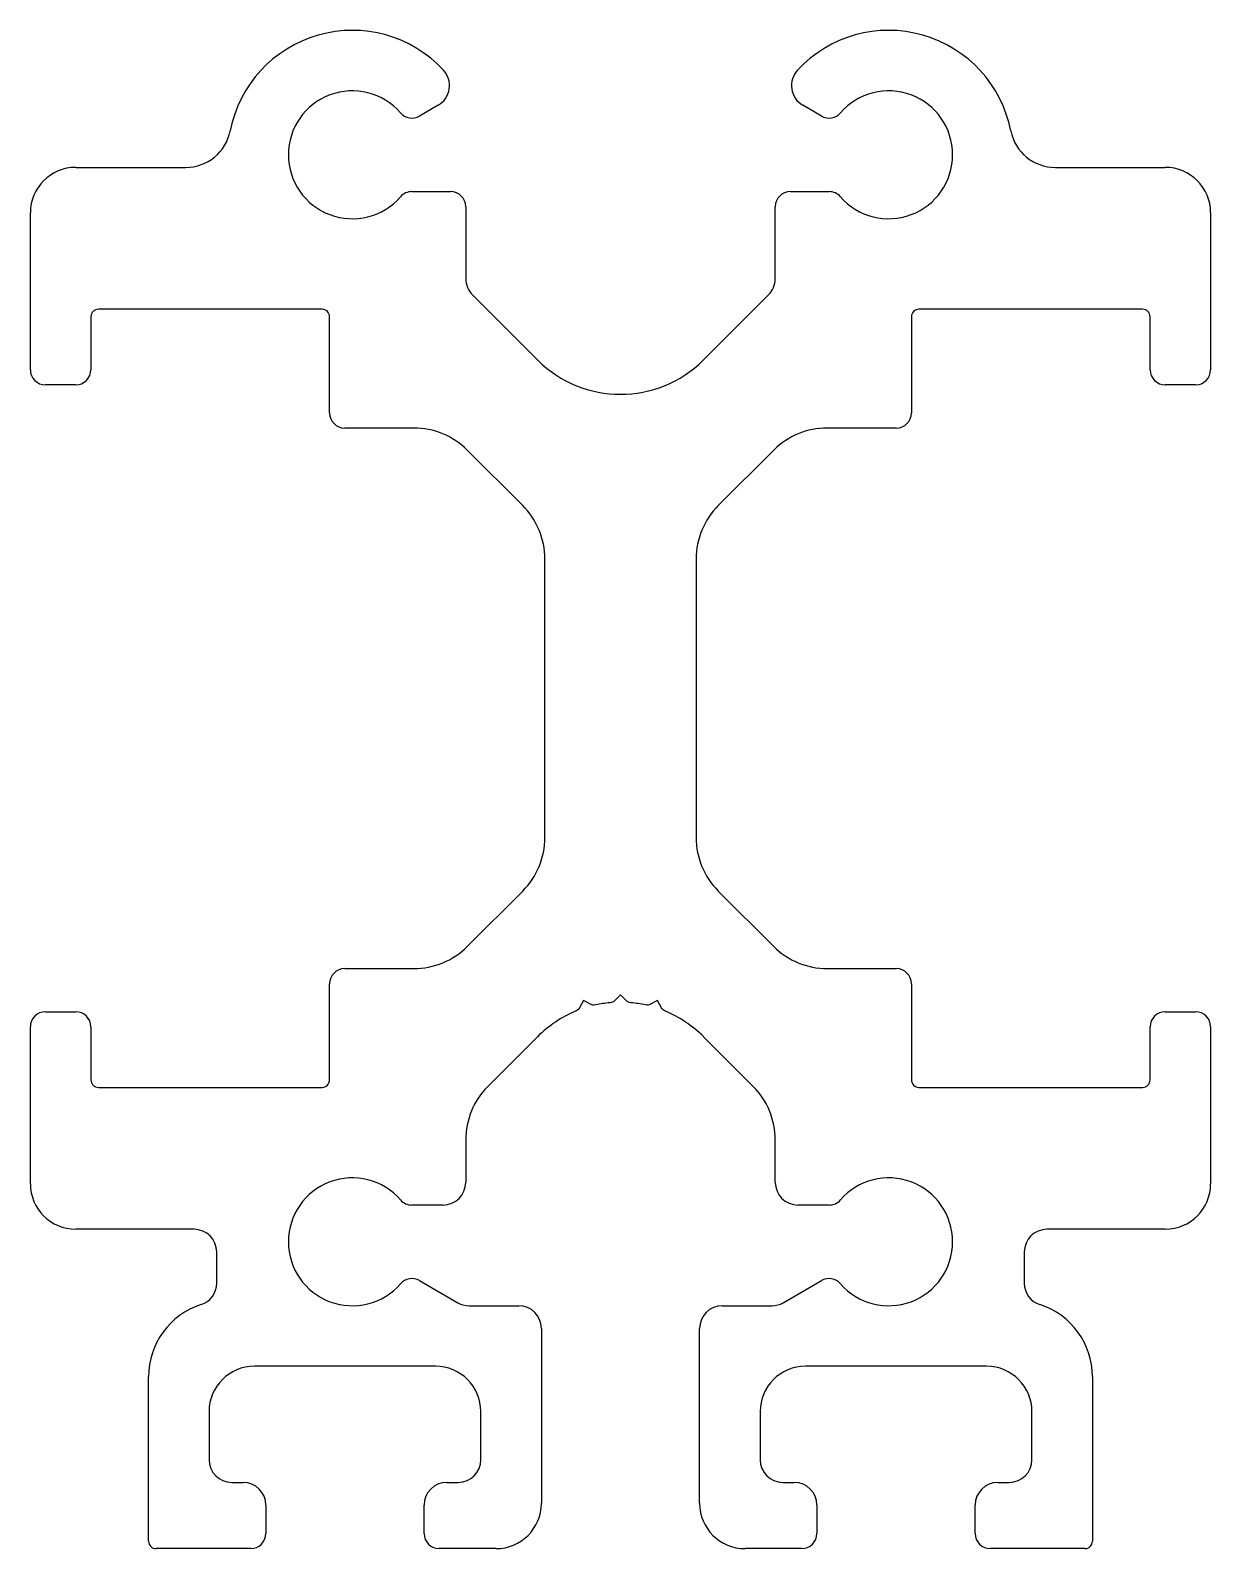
# Model space of a CAD drawing. Header units: inches. Extents: x -19.7 to 19.9, y 0.6 to 51.6.
import ezdxf

# ---------------------------------------------------------------- set-up
doc = ezdxf.new("R2010")
doc.units = ezdxf.units.IN
doc.header["$MEASUREMENT"] = 0

msp = doc.modelspace()

# ---------------------------------------------------------------- linework, layer by layer
at = {"color": 2, "linetype": 'Continuous'}
for p, q in [((-6.025, 49.046), (-6.653, 48.683)), ((6.849, 48.683), (6.221, 49.046)), ((-18.195, 46.958), (-14.504, 46.958)), ((14.7, 46.958), (18.391, 46.958)), ((-6.907, 46.146), (-5.607, 46.146)), ((5.803, 46.146), (7.103, 46.146)), ((-19.719, 40.163), (-19.719, 45.434)), ((-5.099, 45.638), (-5.099, 43.22)), ((5.295, 43.22), (5.295, 45.638)), ((19.915, 45.434), (19.915, 40.163)), ((-4.876, 42.681), (-2.687, 40.493)), ((2.883, 40.493), (5.072, 42.681)), ((-17.687, 41.941), (-17.687, 40.163)), ((-9.925, 42.195), (-17.433, 42.195)), ((-9.671, 38.715), (-9.671, 41.941)), ((9.867, 41.941), (9.867, 38.715)), ((17.629, 42.195), (10.121, 42.195)), ((17.883, 40.163), (17.883, 41.941)), ((-18.195, 39.655), (-19.211, 39.655)), ((19.407, 39.655), (18.391, 39.655)), ((-6.842, 38.207), (-9.163, 38.207)), ((9.359, 38.207), (7.038, 38.207)), ((-3.186, 35.603), (-5.046, 37.463)), ((5.242, 37.463), (3.382, 35.603)), ((-2.442, 24.457), (-2.442, 33.807)), ((2.638, 33.807), (2.638, 24.457)), ((-5.046, 20.801), (-3.186, 22.661)), ((3.382, 22.661), (5.242, 20.801)), ((-9.163, 20.057), (-6.842, 20.057)), ((7.038, 20.057), (9.359, 20.057)), ((-9.671, 16.323), (-9.671, 19.549)), ((9.867, 19.549), (9.867, 16.323)), ((-19.211, 18.609), (-18.195, 18.609)), ((18.391, 18.609), (19.407, 18.609)), ((-19.719, 12.83), (-19.719, 18.101)), ((-17.687, 18.101), (-17.687, 16.323)), ((17.883, 16.323), (17.883, 18.101)), ((19.915, 18.101), (19.915, 12.83)), ((4.551, 16.103), (2.883, 17.771)), ((-17.433, 16.069), (-9.925, 16.069)), ((10.121, 16.069), (17.629, 16.069)), ((-5.099, 14.307), (-5.099, 12.88)), ((5.295, 12.88), (5.295, 14.307)), ((-5.861, 12.118), (-6.907, 12.118)), ((7.103, 12.118), (6.057, 12.118)), ((-14.222, 11.306), (-18.195, 11.306)), ((18.391, 11.306), (14.418, 11.306)), ((-13.46, 9.499), (-13.46, 10.544)), ((13.656, 10.544), (13.656, 9.499)), ((-6.653, 9.581), (-5.368, 8.839)), ((5.564, 8.839), (6.849, 9.581)), ((-4.987, 8.737), (-3.321, 8.737)), ((3.517, 8.737), (5.183, 8.737)), ((-2.559, 7.975), (-2.559, 2.105)), ((2.755, 2.105), (2.755, 7.975)), ((-6.115, 6.705), (-12.194, 6.705)), ((12.39, 6.705), (6.311, 6.705)), ((-15.75, 0.835), (-15.75, 6.356)), ((15.946, 6.356), (15.946, 0.835)), ((-13.718, 5.181), (-13.718, 3.566)), ((-4.591, 3.566), (-4.591, 5.181)), ((4.787, 5.181), (4.787, 3.566)), ((13.914, 3.566), (13.914, 5.181)), ((-12.956, 2.804), (-12.573, 2.804)), ((-5.735, 2.804), (-5.353, 2.804)), ((5.549, 2.804), (5.931, 2.804)), ((12.769, 2.804), (13.152, 2.804)), ((-11.811, 2.042), (-11.811, 1.089)), ((-6.497, 1.089), (-6.497, 2.042)), ((6.693, 2.042), (6.693, 1.089)), ((12.007, 1.089), (12.007, 2.042)), ((-12.319, 0.581), (-15.496, 0.581)), ((-4.083, 0.581), (-5.989, 0.581)), ((6.185, 0.581), (4.279, 0.581)), ((15.692, 0.581), (12.515, 0.581))]:
    msp.add_line(p, q, dxfattribs=at)
for points in [[(0.446, 18.909, -0.176029), (0.291, 18.982), (0.098, 19.175), (-0.095, 18.982, -0.176029), (-0.25, 18.909, 0.031435), (-0.739, 18.835, -0.176029), (-0.908, 18.858), (-1.15, 18.985), (-1.277, 18.743, -0.176029), (-1.403, 18.628)], [(1.599, 18.628, -0.176029), (1.473, 18.743), (1.346, 18.985), (1.104, 18.858, -0.176029), (0.935, 18.835, 0.031435), (0.446, 18.909)], [(-1.403, 18.628, 0.098928), (-2.687, 17.771), (-4.355, 16.103)]]:
    msp.add_lwpolyline(points, format="xyb", dxfattribs=at)
for centre, radius, start, end in [((-8.909, 47.381), 4.178, 42.8881, 168.8689), ((9.105, 47.381), 4.178, 11.1311, 137.1119), ((-6.406, 49.706), 0.762, 300, 42.8881), ((6.602, 49.706), 0.762, 137.1119, 240), ((-8.909, 47.381), 2.146, 41.0338, 318.9662), ((9.105, 47.381), 2.146, 221.0338, 138.9662), ((-6.907, 49.123), 0.508, 221.0338, 300), ((7.103, 49.123), 0.508, 240, 318.9662), ((-14.504, 48.482), 1.524, 270, 348.8689), ((14.7, 48.482), 1.524, 191.1311, 270), ((-18.195, 45.434), 1.524, 90, 180), ((18.391, 45.434), 1.524, 0, 90), ((-6.907, 45.638), 0.508, 90, 138.9662), ((-5.607, 45.638), 0.508, 360, 90), ((5.803, 45.638), 0.508, 90, 180), ((7.103, 45.638), 0.508, 41.0338, 90), ((-4.337, 43.22), 0.762, 180, 225), ((4.533, 43.22), 0.762, 315, 0), ((-17.433, 41.941), 0.254, 90, 180), ((-9.925, 41.941), 0.254, 0, 90), ((10.121, 41.941), 0.254, 90, 180), ((17.629, 41.941), 0.254, 0, 90), ((0.098, 43.278), 3.939, 225, 315), ((-19.211, 40.163), 0.508, 180, 270), ((-18.195, 40.163), 0.508, 270, 360), ((18.391, 40.163), 0.508, 180, 270), ((19.407, 40.163), 0.508, 270, 0), ((-9.163, 38.715), 0.508, 180, 270), ((9.359, 38.715), 0.508, 270, 0), ((-6.842, 35.667), 2.54, 45, 90), ((7.038, 35.667), 2.54, 90, 135), ((-4.982, 33.807), 2.54, 0, 45), ((5.178, 33.807), 2.54, 135, 180), ((-4.982, 24.457), 2.54, 315, 0), ((5.178, 24.457), 2.54, 180, 225), ((-6.842, 22.597), 2.54, 270, 315), ((7.038, 22.597), 2.54, 225, 270), ((-9.163, 19.549), 0.508, 90, 180), ((9.359, 19.549), 0.508, 0, 90), ((-19.211, 18.101), 0.508, 90, 180), ((-18.195, 18.101), 0.508, 0, 90), ((0.098, 14.986), 3.939, 45, 67.5991), ((18.391, 18.101), 0.508, 90, 180), ((19.407, 18.101), 0.508, 0, 90), ((-17.433, 16.323), 0.254, 180, 270), ((-9.925, 16.323), 0.254, 270, 0), ((10.121, 16.323), 0.254, 180, 270), ((17.629, 16.323), 0.254, 270, 0), ((-2.559, 14.307), 2.54, 135, 180), ((2.755, 14.307), 2.54, 0, 45), ((-18.195, 12.83), 1.524, 180, 270), ((-8.909, 10.883), 2.146, 41.0338, 318.9662), ((-5.861, 12.88), 0.762, 270, 0), ((6.057, 12.88), 0.762, 180, 270), ((9.105, 10.883), 2.146, 221.0338, 138.9662), ((18.391, 12.83), 1.524, 270, 0), ((-6.907, 12.626), 0.508, 221.0338, 270), ((7.103, 12.626), 0.508, 270, 318.9662), ((-14.222, 10.544), 0.762, 360, 90), ((14.418, 10.544), 0.762, 90, 180), ((-14.222, 9.499), 0.762, 287.8477, 360), ((-6.907, 9.141), 0.508, 60, 138.9662), ((7.103, 9.141), 0.508, 41.0338, 120), ((14.418, 9.499), 0.762, 180, 252.1523), ((-13.21, 6.356), 2.54, 107.8477, 180), ((-4.987, 9.499), 0.762, 240, 270), ((-3.321, 7.975), 0.762, 360, 90), ((3.517, 7.975), 0.762, 90, 180), ((5.183, 9.499), 0.762, 270, 300), ((13.406, 6.356), 2.54, 0, 72.1523), ((-12.194, 5.181), 1.524, 90, 180), ((-6.115, 5.181), 1.524, 360, 90), ((6.311, 5.181), 1.524, 90, 180), ((12.39, 5.181), 1.524, 0, 90), ((-12.956, 3.566), 0.762, 180, 270), ((-5.353, 3.566), 0.762, 270, 360), ((5.549, 3.566), 0.762, 180, 270), ((13.152, 3.566), 0.762, 270, 0), ((-12.573, 2.042), 0.762, 0, 90), ((-5.735, 2.042), 0.762, 90, 180), ((5.931, 2.042), 0.762, 0, 90), ((12.769, 2.042), 0.762, 90, 180), ((-4.083, 2.105), 1.524, 270, 360), ((4.279, 2.105), 1.524, 180, 270), ((-12.319, 1.089), 0.508, 270, 0), ((-5.989, 1.089), 0.508, 180, 270), ((6.185, 1.089), 0.508, 270, 0), ((12.515, 1.089), 0.508, 180, 270), ((-15.496, 0.835), 0.254, 180, 270), ((15.692, 0.835), 0.254, 270, 0)]:
    msp.add_arc(centre, radius, start, end, dxfattribs=at)

doc.saveas('drawing.dxf')
